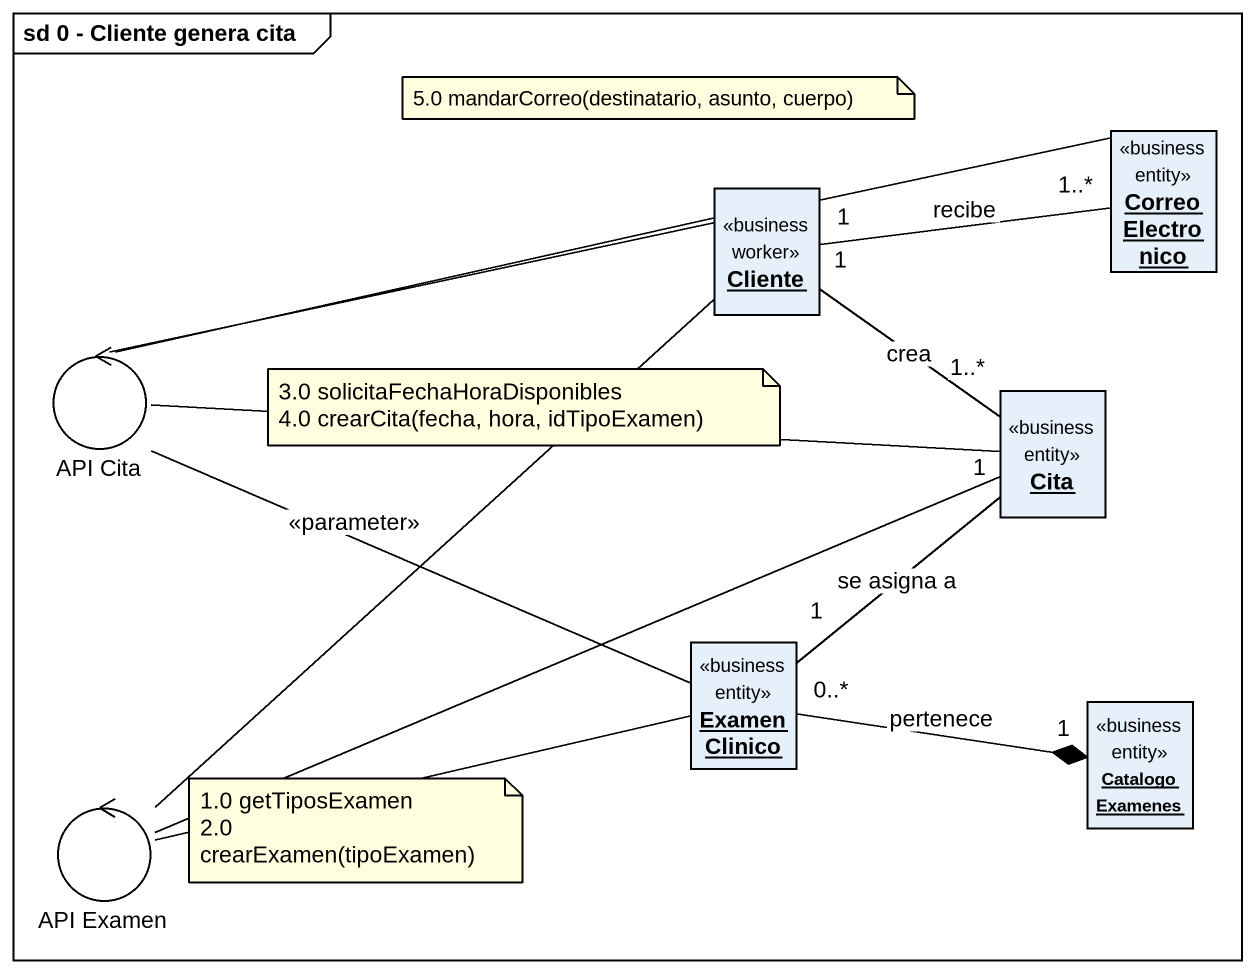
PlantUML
@startuml
mainframe sd 0 - Cliente genera cita
allowmixing
hide circle
hide empty members
object Cliente <<business worker>>
object "Correo Electronico" as Correo_Electronico <<business entity>>
control "API Cita" as API_Cita
object Cita <<business entity>>
object "Examen Clinico" as Examen_Clinico <<business entity>>
object "Catalogo Examenes" as Catalogo_Examenes <<business entity>>
control "API Examen" as API_Examen
Cliente "1" -- "1..*" Cita : crea
Correo_Electronico "1..*" -left- "1" Cliente : recibe
API_Cita -right- Cliente
API_Cita -right- Correo_Electronico
API_Cita -right- Cita
API_Cita -right- Examen_Clinico : <<parameter>>
Examen_Clinico "1" -up- "1" Cita : se asigna a
Examen_Clinico "0..*" -right-* "1" Catalogo_Examenes : pertenece
API_Examen -up- Cliente
API_Examen -right- Cita
API_Examen -right- Examen_Clinico
note as N1
  5.0 mandarCorreo(destinatario, asunto, cuerpo)
end note
note as N2
  3.0 solicitaFechaHoraDisponibles
  4.0 crearCita(fecha, hora, idTipoExamen)
end note
note as N3
  1.0 getTiposExamen
  2.0 crearExamen(tipoExamen)
end note
@enduml
